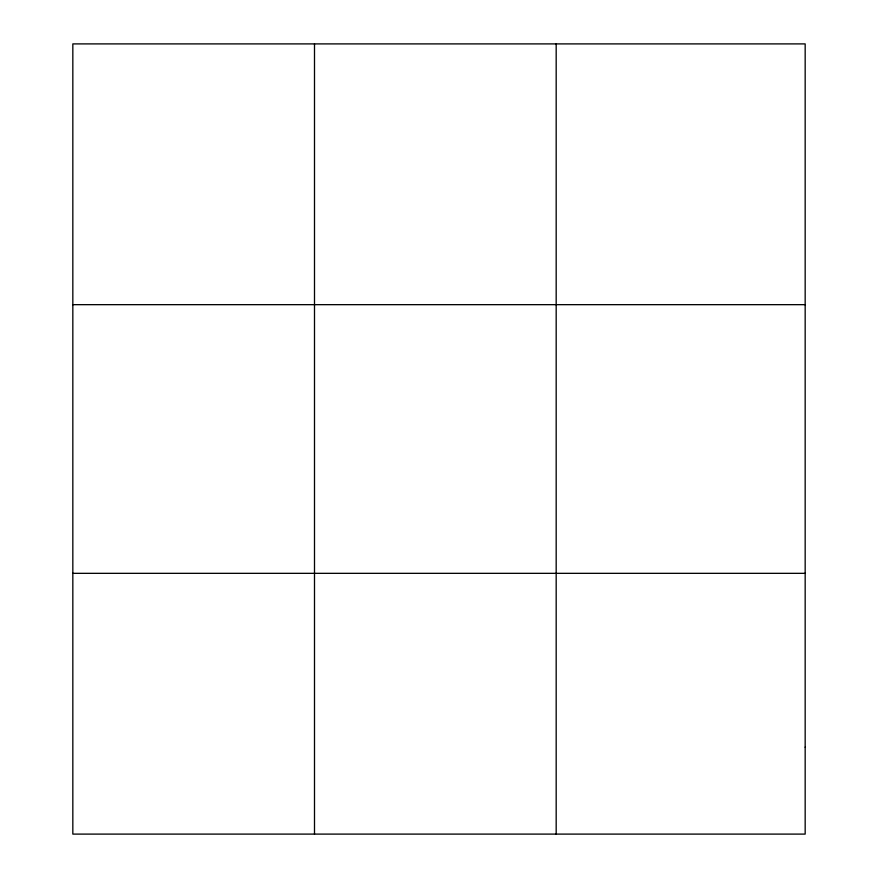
<?xml version="1.0" encoding="UTF-8"?>
<svg xmlns="http://www.w3.org/2000/svg" width="878" height="878" viewBox="0 0 878 878"><rect width="100%" height="100%" fill="white"/><g stroke="black" fill="none" stroke-linecap="round" stroke-linejoin="round"><path stroke-width="1.32" d="M314.5 834.1L314.5 43.9M556.18 834.1L556.18 43.9M72.83 304.666L805.17 304.666M72.83 573.334L805.17 573.334M805.17 747.178L805.17 834.1L72.83 834.1L72.83 43.9L805.17 43.9L805.17 747.178"/></g></svg>
